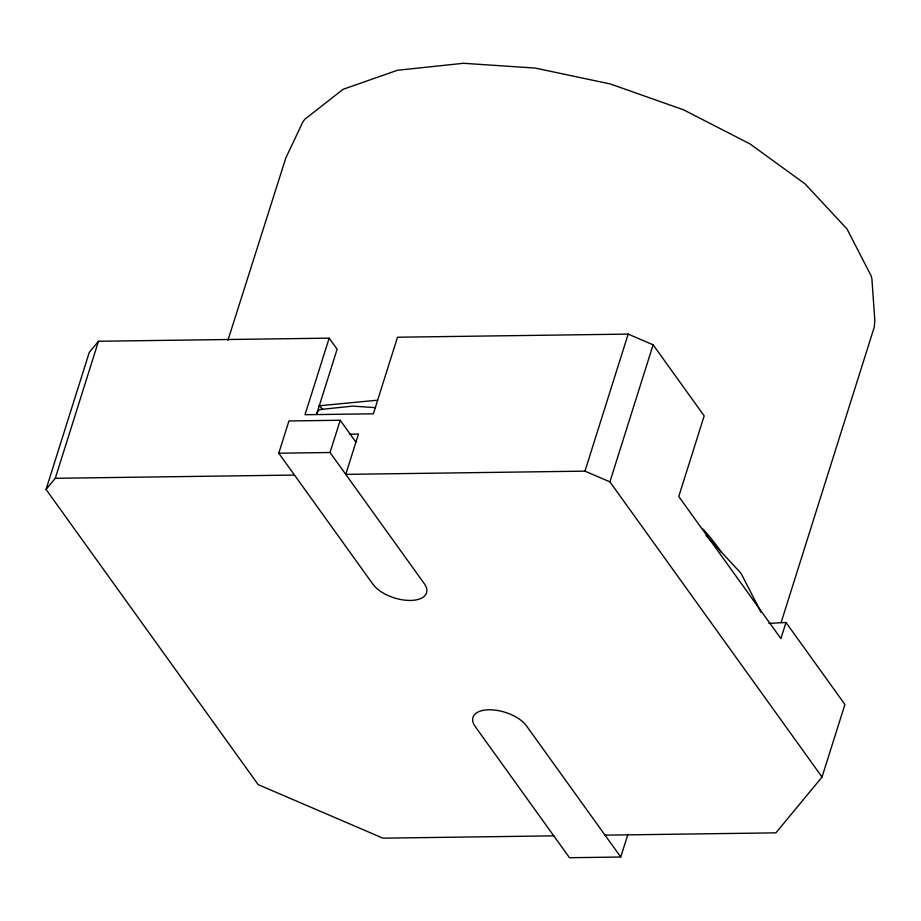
<?xml version="1.0" encoding="UTF-8"?>
<svg xmlns="http://www.w3.org/2000/svg" width="921" height="921" viewBox="0 0 921 921"><rect width="100%" height="100%" fill="white"/><g stroke="black" fill="none" stroke-linecap="round" stroke-linejoin="round"><path stroke-width="1.38" d="M553.774 835.854L382.906 838.156L258.191 784.646L46.05 489.454L89.256 352.409L98.489 341.254L329.154 338.145L337.121 349.22L316.789 413.713A9.74 5.561 84.1 0 1 322.223 409.603M46.05 489.454L55.283 478.298L98.489 341.254M227.948 340.263L285.809 157.986L302.928 121.791L304.897 119.2L343.096 89.302L397.354 70.295L463.39 63.284L535.159 68.073L610.22 83.938L683.486 109.795L749.924 143.872L805.046 183.878L847.044 229.018L871.036 275.644L871.888 278.672L874.823 320.358L874.317 326.932L781.135 622.469M340.206 420.264L330.04 452.51L424.316 583.707A29.219 14.517 17.5 0 1 410.478 600.446A29.219 14.517 17.5 0 1 373.063 584.398L278.775 453.201L288.941 420.955L340.206 420.264L355.92 442.126M329.154 338.145L305.012 414.726L373.362 413.805L397.504 337.213L628.168 334.104L653.116 344.811L704.185 415.878L678.765 496.488L780.904 638.61L785.993 622.492L768.885 623.39M349.911 434.182L358.465 434.067L345.755 474.373L584.962 471.149L628.168 334.104M605.028 835.163L775.896 832.849L822.039 777.036L609.909 481.856L653.116 344.811M620.742 857.025L526.455 725.829A29.219 14.517 17.5 0 0 489.039 709.78A29.219 14.517 17.5 0 0 475.201 726.519L569.489 857.716L620.742 857.025L627.949 834.184M822.039 777.036L844.914 704.484L785.993 622.492M319.034 405.793L377.633 400.186M321.13 409.408L352.766 406.115L375.618 407.646M278.775 453.201L330.04 452.51M55.283 478.298L294.49 475.063M584.962 471.149L609.909 481.856M706.039 535.527L741.025 573.265L761.195 612.569M319.322 405.643L322.672 409.246M703.091 529.138A267.873 133.119 17.5 0 1 721.235 552.186"/></g></svg>
